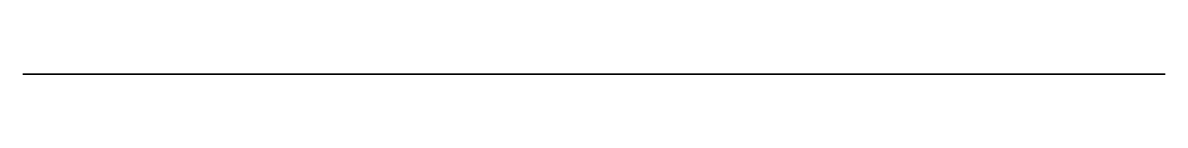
# Model space of a CAD drawing. Header units: millimetres. Extents: x -88 to -69.1, y 0 to 0.
import ezdxf

# ---------------------------------------------------------------- set-up
doc = ezdxf.new("R2010")
doc.units = ezdxf.units.MM
doc.layers.get('0').update_dxf_attribs({"color": 194, "true_color": 0x551cb1})

msp = doc.modelspace()

# ---------------------------------------------------------------- linework, layer by layer
at = {"color": 251, "true_color": 0x565656}
msp.add_polyline3d([(-72.617, 0, 94.696), (-69.069, 0, 94.696), (-69.069, 0, -44.37), (-88.049, 0, -44.37), (-88.043, 0, -30.475), (-87.982, 0, -30.473), (-87.923, 0, -30.469), (-87.863, 0, -30.461), (-87.805, 0, -30.451), (-87.748, 0, -30.437), (-87.692, 0, -30.422), (-87.637, 0, -30.403), (-87.583, 0, -30.382), (-87.531, 0, -30.358), (-87.48, 0, -30.332), (-87.43, 0, -30.304), (-87.382, 0, -30.273), (-87.335, 0, -30.24), (-87.29, 0, -30.205), (-87.247, 0, -30.168), (-87.206, 0, -30.129), (-87.167, 0, -30.088), (-87.129, 0, -30.045), (-87.094, 0, -30), (-87.061, 0, -29.954), (-87.03, 0, -29.906), (-87.001, 0, -29.857), (-86.975, 0, -29.806), (-86.951, 0, -29.754), (-86.93, 0, -29.7), (-86.911, 0, -29.645), (-86.895, 0, -29.589), (-86.881, 0, -29.532), (-86.871, 0, -29.474), (-86.863, 0, -29.415), (-86.859, 0, -29.355), (-86.857, 0, -29.295), (-86.857, 0, 111.359), (-86.859, 0, 111.419), (-86.863, 0, 111.479), (-86.871, 0, 111.538), (-86.881, 0, 111.596), (-86.895, 0, 111.653), (-86.911, 0, 111.709), (-86.93, 0, 111.764), (-86.951, 0, 111.818), (-86.975, 0, 111.87), (-87.001, 0, 111.921), (-87.03, 0, 111.97), (-87.061, 0, 112.018), (-87.094, 0, 112.065), (-87.129, 0, 112.109), (-87.167, 0, 112.152), (-87.206, 0, 112.193), (-87.247, 0, 112.232), (-87.29, 0, 112.269), (-87.335, 0, 112.304), (-87.382, 0, 112.337), (-87.43, 0, 112.368), (-87.48, 0, 112.396), (-87.531, 0, 112.422), (-87.583, 0, 112.446), (-87.637, 0, 112.467), (-87.692, 0, 112.486), (-87.748, 0, 112.502), (-87.806, 0, 112.515), (-87.864, 0, 112.525), (-87.923, 0, 112.533), (-87.983, 0, 112.537), (-88.044, 0, 112.539), (-88.049, 0, 129.798), (-81.716, 0, 129.798), (-77.42, 0, 118.634), (-77.579, 0, 118.308), (-77.724, 0, 117.976), (-77.857, 0, 117.639), (-77.975, 0, 117.297), (-78.081, 0, 116.951), (-78.172, 0, 116.601), (-78.25, 0, 116.247), (-78.314, 0, 115.89), (-78.363, 0, 115.53), (-78.399, 0, 115.168), (-78.42, 0, 114.804), (-78.426, 0, 114.439), (-78.419, 0, 114.075), (-78.397, 0, 113.711), (-78.361, 0, 113.349), (-78.312, 0, 112.989), (-78.247, 0, 112.645), (-78.163, 0, 112.305), (-78.063, 0, 111.97), (-77.946, 0, 111.639), (-77.814, 0, 111.311), (-77.669, 0, 110.988), (-77.343, 0, 110.351), (-76.978, 0, 109.726), (-76.583, 0, 109.113), (-75.75, 0, 107.912), (-74.354, 0, 105.973), (-73.024, 0, 103.992), (-72.56, 0, 103.189), (-72.352, 0, 102.78), (-72.162, 0, 102.365), (-71.994, 0, 101.945), (-71.849, 0, 101.518), (-71.73, 0, 101.084), (-71.64, 0, 100.642), (-71.584, 0, 100.262), (-71.545, 0, 99.88), (-71.521, 0, 99.496), (-71.513, 0, 99.111), (-71.52, 0, 98.727), (-71.544, 0, 98.343), (-71.583, 0, 97.96), (-71.638, 0, 97.58), (-71.708, 0, 97.204), (-71.793, 0, 96.831), (-71.893, 0, 96.462), (-72.009, 0, 96.098), (-72.139, 0, 95.739), (-72.284, 0, 95.385), (-72.443, 0, 95.037)], close=True, dxfattribs=at)

doc.saveas('drawing.dxf')
